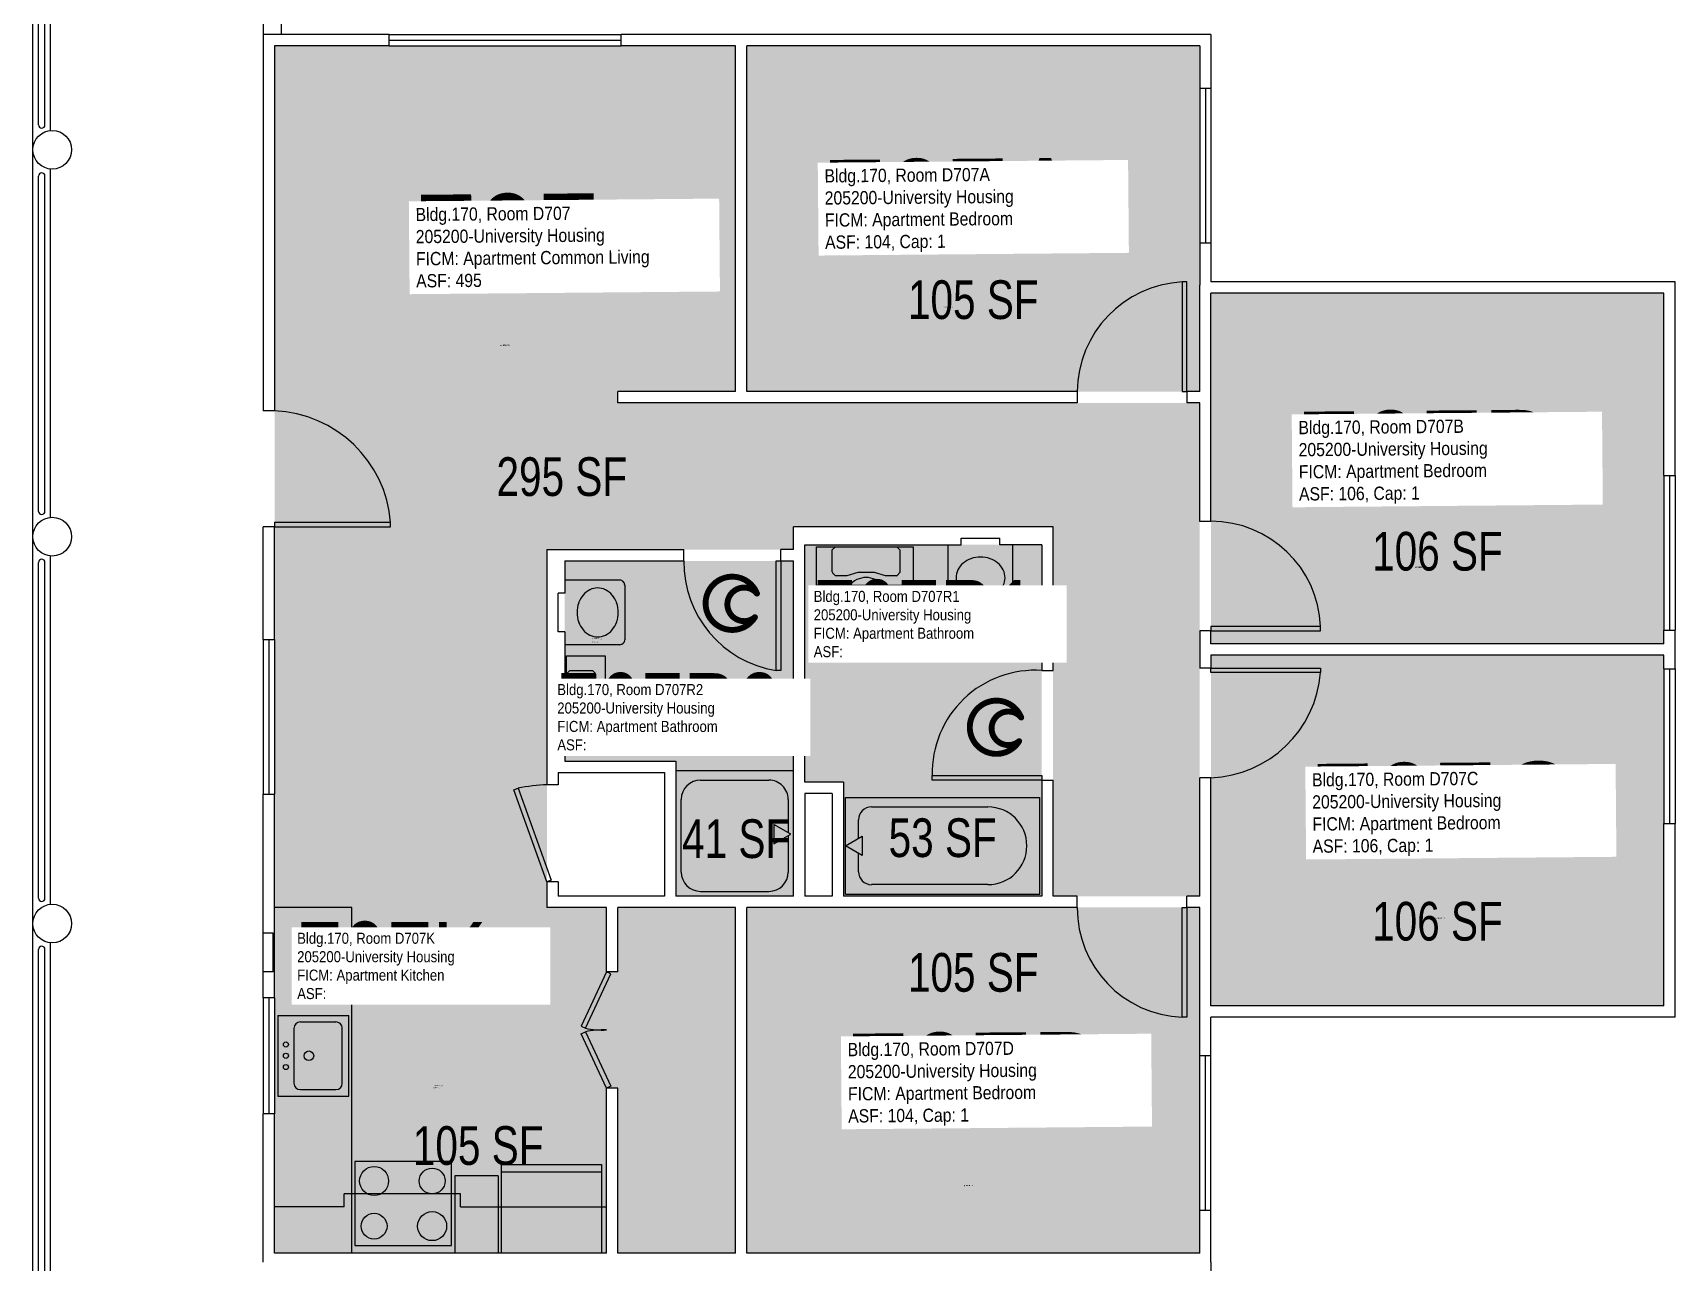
# Model space of a CAD drawing. Header units: inches. Extents: x -90 to 1915, y -86 to 2058.
# Drawn here: x 1357 to 1866, y 1183 to 1565 of the extents above; entities that cross this region are included whole.
import ezdxf
from ezdxf.enums import TextEntityAlignment as Align

# ---------------------------------------------------------------- set-up
doc = ezdxf.new("R2010")
doc.units = ezdxf.units.IN
doc.header["$LTSCALE"] = 10
doc.header["$MEASUREMENT"] = 0
doc.layers.get('0').update_dxf_attribs({"linetype": 'CONTINUOUS'})
for name, color, linetype in [('A-COLS', 5, 'CONTINUOUS'), ('A-DOOR', 2, 'CONTINUOUS'), ('A-FLOR', 3, 'CONTINUOUS'), ('A-GLAZ', 1, 'CONTINUOUS'), ('A-IDEN-ICON', 4, 'CONTINUOUS'), ('A-IDEN-RNUM', 7, 'CONTINUOUS'), ('A-IDEN-SNUM', 4, 'CONTINUOUS'), ('A-IDEN-VNUM', 4, 'CONTINUOUS'), ('A-WALL', 5, 'CONTINUOUS'), ('AREA-TEXT', 3, 'CONTINUOUS'), ('P-SANR-FIXT', 2, 'CONTINUOUS'), ('Rooms-Category-Color', 7, 'CONTINUOUS'), ('Rooms-College-Color', 7, 'CONTINUOUS'), ('Rooms-Department-Color', 7, 'CONTINUOUS'), ('Rooms-Division-Color', 7, 'CONTINUOUS'), ('Rooms-Information', 7, 'CONTINUOUS')]:
    doc.layers.add(name, color=color, linetype=linetype)
doc.styles.add('CP_AREA', font='arial.ttf', dxfattribs={"height": 15})
doc.styles.add('CP_ROOMSNUMBER', font='arial.ttf', dxfattribs={"height": 1})
doc.styles.add('CP_ROOMVNUMBER', font='arial.ttf', dxfattribs={"width": 0.85, "height": 0.075})

# ---------------------------------------------------------------- blocks, each defined once
blk = doc.blocks.new('CPBATH')
at = {"color": 0, "linetype": 'ByBlock', "const_width": 0.0127}
for points in [[(0.0571, 0.0168, 0.861492), (-0.0551, 0, 1)], [(0.0571, 0.0168, 0.729002), (-0.0084, -0.0042, 1)], [(-0.0551, 0, 0.726902), (0.0487, -0.0337, 1)], [(-0.0084, -0.0042, 0.609468), (0.0487, -0.0337, 1)]]:
    blk.add_lwpolyline(points, format="xyb", dxfattribs=at)
at = {"color": 0, "linetype": 'ByBlock', "const_width": 0.00637}
for points in [[(0.0544, 0.0152, 1), (0.0599, 0.0184, 1)], [(0.0459, -0.0353, 1), (0.0515, -0.0321, 1)]]:
    blk.add_lwpolyline(points, format="xyb", close=True, dxfattribs=at)

msp = doc.modelspace()

# ---------------------------------------------------------------- hatches: boundary and pattern name
at = {"layer": 'Rooms-Category-Color', "true_color": 0x728ef3}
for points in [[(1718.77, 1296.8), (1718.77, 1449.8), (1538.27, 1449.8), (1538.27, 1453.3), (1574.77, 1453.3), (1574.77, 1560.55), (1431.77, 1560.55), (1431.77, 1293.3), (1516.27, 1293.3), (1516.27, 1404.3), (1592.77, 1404.3), (1592.77, 1411.3), (1673.27, 1411.3), (1673.27, 1296.8)], [(1578.25, 1560.55), (1578.25, 1453.3), (1718.75, 1453.3), (1718.75, 1560.55)], [(1722.25, 1483.81), (1722.25, 1375.06), (1862.75, 1375.06), (1862.75, 1483.81)], [(1669.77, 1296.8), (1669.77, 1405.8), (1596.27, 1405.8), (1596.27, 1332.18), (1608.25, 1332.18), (1608.25, 1296.8)], [(1592.77, 1400.8), (1592.77, 1296.8), (1556.25, 1296.8), (1556.25, 1338.68), (1521.75, 1338.68), (1521.77, 1400.8)], [(1722.25, 1371.56), (1722.25, 1262.81), (1862.75, 1262.81), (1862.75, 1371.56)], [(1534.77, 1293.3), (1431.77, 1293.3), (1431.77, 1186.05), (1534.77, 1186.05), (1534.75, 1237.3), (1538.27, 1237.3), (1538.27, 1186.05), (1574.77, 1186.05), (1574.77, 1293.3), (1538.25, 1293.3), (1538.27, 1273.3), (1534.77, 1273.3)], [(1578.25, 1293.3), (1578.25, 1186.05), (1718.75, 1186.05), (1718.75, 1293.3)]]:
    msp.add_hatch(color=171, dxfattribs=at).paths.add_polyline_path(points)
at = {"layer": 'Rooms-College-Color', "true_color": 0xadadad}
for points in [[(1718.77, 1296.8), (1718.77, 1449.8), (1538.27, 1449.8), (1538.27, 1453.3), (1574.77, 1453.3), (1574.77, 1560.55), (1431.77, 1560.55), (1431.77, 1293.3), (1516.27, 1293.3), (1516.27, 1404.3), (1592.77, 1404.3), (1592.77, 1411.3), (1673.27, 1411.3), (1673.27, 1296.8)], [(1578.25, 1560.55), (1578.25, 1453.3), (1718.75, 1453.3), (1718.75, 1560.55)], [(1722.25, 1483.81), (1722.25, 1375.06), (1862.75, 1375.06), (1862.75, 1483.81)], [(1669.77, 1296.8), (1669.77, 1405.8), (1596.27, 1405.8), (1596.27, 1332.18), (1608.25, 1332.18), (1608.25, 1296.8)], [(1592.77, 1400.8), (1592.77, 1296.8), (1556.25, 1296.8), (1556.25, 1338.68), (1521.75, 1338.68), (1521.77, 1400.8)], [(1722.25, 1371.56), (1722.25, 1262.81), (1862.75, 1262.81), (1862.75, 1371.56)], [(1534.77, 1293.3), (1431.77, 1293.3), (1431.77, 1186.05), (1534.77, 1186.05), (1534.75, 1237.3), (1538.27, 1237.3), (1538.27, 1186.05), (1574.77, 1186.05), (1574.77, 1293.3), (1538.25, 1293.3), (1538.27, 1273.3), (1534.77, 1273.3)], [(1578.25, 1293.3), (1578.25, 1186.05), (1718.75, 1186.05), (1718.75, 1293.3)]]:
    msp.add_hatch(color=253, dxfattribs=at).paths.add_polyline_path(points)
at = {"layer": 'Rooms-Department-Color', "true_color": 0x604aed}
for points in [[(1718.77, 1296.8), (1718.77, 1449.8), (1538.27, 1449.8), (1538.27, 1453.3), (1574.77, 1453.3), (1574.77, 1560.55), (1431.77, 1560.55), (1431.77, 1293.3), (1516.27, 1293.3), (1516.27, 1404.3), (1592.77, 1404.3), (1592.77, 1411.3), (1673.27, 1411.3), (1673.27, 1296.8)], [(1578.25, 1560.55), (1578.25, 1453.3), (1718.75, 1453.3), (1718.75, 1560.55)], [(1722.25, 1483.81), (1722.25, 1375.06), (1862.75, 1375.06), (1862.75, 1483.81)], [(1669.77, 1296.8), (1669.77, 1405.8), (1596.27, 1405.8), (1596.27, 1332.18), (1608.25, 1332.18), (1608.25, 1296.8)], [(1592.77, 1400.8), (1592.77, 1296.8), (1556.25, 1296.8), (1556.25, 1338.68), (1521.75, 1338.68), (1521.77, 1400.8)], [(1722.25, 1371.56), (1722.25, 1262.81), (1862.75, 1262.81), (1862.75, 1371.56)], [(1534.77, 1293.3), (1431.77, 1293.3), (1431.77, 1186.05), (1534.77, 1186.05), (1534.75, 1237.3), (1538.27, 1237.3), (1538.27, 1186.05), (1574.77, 1186.05), (1574.77, 1293.3), (1538.25, 1293.3), (1538.27, 1273.3), (1534.77, 1273.3)], [(1578.25, 1293.3), (1578.25, 1186.05), (1718.75, 1186.05), (1718.75, 1293.3)]]:
    msp.add_hatch(color=173, dxfattribs=at).paths.add_polyline_path(points)
at = {"layer": 'Rooms-Division-Color', "true_color": 0x604aed}
for points in [[(1718.77, 1296.8), (1718.77, 1449.8), (1538.27, 1449.8), (1538.27, 1453.3), (1574.77, 1453.3), (1574.77, 1560.55), (1431.77, 1560.55), (1431.77, 1293.3), (1516.27, 1293.3), (1516.27, 1404.3), (1592.77, 1404.3), (1592.77, 1411.3), (1673.27, 1411.3), (1673.27, 1296.8)], [(1578.25, 1560.55), (1578.25, 1453.3), (1718.75, 1453.3), (1718.75, 1560.55)], [(1722.25, 1483.81), (1722.25, 1375.06), (1862.75, 1375.06), (1862.75, 1483.81)], [(1669.77, 1296.8), (1669.77, 1405.8), (1596.27, 1405.8), (1596.27, 1332.18), (1608.25, 1332.18), (1608.25, 1296.8)], [(1592.77, 1400.8), (1592.77, 1296.8), (1556.25, 1296.8), (1556.25, 1338.68), (1521.75, 1338.68), (1521.77, 1400.8)], [(1722.25, 1371.56), (1722.25, 1262.81), (1862.75, 1262.81), (1862.75, 1371.56)], [(1534.77, 1293.3), (1431.77, 1293.3), (1431.77, 1186.05), (1534.77, 1186.05), (1534.75, 1237.3), (1538.27, 1237.3), (1538.27, 1186.05), (1574.77, 1186.05), (1574.77, 1293.3), (1538.25, 1293.3), (1538.27, 1273.3), (1534.77, 1273.3)], [(1578.25, 1293.3), (1578.25, 1186.05), (1718.75, 1186.05), (1718.75, 1293.3)]]:
    msp.add_hatch(color=173, dxfattribs=at).paths.add_polyline_path(points)

# ---------------------------------------------------------------- linework, layer by layer
at = {"layer": 'A-COLS'}
for centre in [(1362.75, 1528.3, 0), (1362.75, 1408.3, 0), (1362.75, 1288.3, 0)]:
    msp.add_circle(centre, 6, dxfattribs=at)
at = {"layer": 'A-DOOR'}
for p, q in [((1713.33, 1487.3), (1713.33, 1453.3)), ((1714.75, 1487.3), (1713.33, 1487.3)), ((1714.75, 1453.3), (1714.75, 1487.3)), ((1713.33, 1453.3), (1714.75, 1453.3)), ((1467.75, 1412.72), (1431.75, 1412.72)), ((1431.75, 1412.72), (1431.75, 1411.3)), ((1467.75, 1411.3), (1467.75, 1412.72)), ((1431.75, 1411.3), (1467.75, 1411.3)), ((1587.33, 1366.8), (1587.33, 1400.8)), ((1587.33, 1400.8), (1588.75, 1400.8)), ((1588.75, 1400.8), (1588.75, 1366.8)), ((1756.25, 1380.47), (1722.25, 1380.47)), ((1722.25, 1380.47), (1722.25, 1379.05)), ((1722.25, 1379.05), (1756.25, 1379.06)), ((1756.25, 1379.06), (1756.25, 1380.47)), ((1588.75, 1366.8), (1587.33, 1366.8)), ((1722.25, 1367.55), (1756.25, 1367.56)), ((1722.25, 1366.14), (1722.25, 1367.55)), ((1756.25, 1366.14), (1722.25, 1366.14)), ((1756.25, 1367.56), (1756.25, 1366.14)), ((1505.95, 1329.78), (1507.28, 1330.26)), ((1507.28, 1330.26), (1517.58, 1301.78)), ((1635.75, 1334.22), (1669.75, 1334.22)), ((1635.75, 1332.8), (1635.75, 1334.22)), ((1669.75, 1332.8), (1635.75, 1332.8)), ((1669.75, 1334.22), (1669.75, 1332.8)), ((1516.25, 1301.3), (1505.95, 1329.78)), ((1517.58, 1301.78), (1516.25, 1301.3)), ((1713.34, 1259.3), (1713.33, 1293.3)), ((1713.33, 1293.3), (1714.75, 1293.3)), ((1714.75, 1293.3), (1714.75, 1259.3)), ((1534.75, 1273.3), (1526.87, 1256.46)), ((1528.15, 1255.86), (1536.03, 1272.7)), ((1536.03, 1272.7), (1534.75, 1273.3)), ((1714.75, 1259.3), (1713.34, 1259.3)), ((1526.87, 1256.46), (1528.15, 1255.86)), ((1526.87, 1254.15), (1528.15, 1254.75)), ((1534.75, 1237.3), (1526.87, 1254.15)), ((1528.15, 1254.75), (1536.03, 1237.9)), ((1536.03, 1237.9), (1534.75, 1237.3))]:
    msp.add_line(p, q, dxfattribs=at)
for centre, radius, start, end in [((1715.13, 1452.97), 34.38, 92.9973, 179.4426), ((1430.27, 1409.73), 37.6, 4.553, 87.7487), ((1722.3, 1379.08), 33.98, 2.3561, 90.0837), ((1592.6, 1400.24), 33.85, 179.0563, 261.0524), ((1667.63, 1334.99), 31.88, 86.1802, 181.3841), ((1720.93, 1368.96), 35.43, 272.1356, 355.4287), ((1517.18, 1284.77), 46.56, 91.1377, 102.2708), ((1714.52, 1293.05), 33.77, 179.5683, 267.9961), ((1533.59, 1280.98), 25.7, 257.7961, 272.6014), ((1533.59, 1229.63), 25.7, 87.4007, 102.2059)]:
    msp.add_arc(centre, radius, start, end, dxfattribs=at)
at = {"layer": 'A-FLOR'}
for p, q in [((1358.5, 1536.02), (1358.49, 1656.8)), ((1360.5, 1536.01), (1360.49, 1656.8)), ((1358.5, 1416.15), (1358.5, 1520.15)), ((1360.5, 1416.15), (1360.5, 1520.16)), ((1358.5, 1296.15), (1358.5, 1400.28)), ((1360.5, 1296.15), (1360.5, 1400.28)), ((1358.5, 1176.15), (1358.5, 1280.28)), ((1360.5, 1176.15), (1360.5, 1280.28))]:
    msp.add_line(p, q, dxfattribs=at)
at = {"layer": 'A-FLOR', "extrusion": (-3.39441e-09, 0.000187714, 1)}
for centre, start, end in [((1359.5, 1536.02, 0.29), 180.001, 0.001), ((1359.5, 1520.15, 0.29), 0.001, 180.001), ((1359.5, 1416.15, 0.27), 180.001, 0.001), ((1359.5, 1400.28, 0.26), 0.001, 180.001), ((1359.5, 1296.15, 0.24), 180.001, 0.001), ((1359.5, 1280.28, 0.24), 0.001, 180.001)]:
    msp.add_arc(centre, 1, start, end, dxfattribs=at)
at = {"layer": 'A-GLAZ'}
for p, q in [((1467.25, 1564.05), (1539.25, 1564.05)), ((1467.25, 1562.3), (1539.25, 1562.3)), ((1467.25, 1560.55), (1539.25, 1560.55)), ((1718.75, 1547.3), (1718.75, 1499.3)), ((1720.5, 1547.3), (1720.5, 1499.3)), ((1722.25, 1547.3), (1722.25, 1499.3)), ((1862.75, 1427.31), (1862.75, 1379.31)), ((1864.5, 1427.31), (1864.5, 1379.31)), ((1866.25, 1427.31), (1866.25, 1379.31)), ((1428.25, 1376.42), (1428.25, 1328.42)), ((1430, 1376.42), (1430, 1328.42)), ((1431.75, 1376.42), (1431.75, 1328.42)), ((1862.75, 1367.31), (1862.75, 1319.31)), ((1864.5, 1367.31), (1864.5, 1319.31)), ((1866.25, 1367.31), (1866.25, 1319.31)), ((1428.25, 1265.3), (1428.25, 1229.3)), ((1430, 1265.3), (1430, 1229.3)), ((1431.75, 1265.3), (1431.75, 1229.3)), ((1718.75, 1199.3), (1718.75, 1247.3)), ((1720.5, 1199.3), (1720.5, 1247.3)), ((1722.25, 1199.3), (1722.25, 1247.3))]:
    msp.add_line(p, q, dxfattribs=at)
at = {"layer": 'A-WALL'}
for p, q in [((1356.75, 1528.51), (1356.74, 1659.8)), ((1362.25, 1534.28), (1362.24, 1659.8)), ((1428.24, 1659.8), (1428.25, 1564.05)), ((1433.74, 1659.8), (1433.75, 1564.05)), ((1467.25, 1564.05), (1428.25, 1564.05)), ((1428.25, 1564.05), (1428.25, 1447.3)), ((1467.25, 1560.55), (1431.75, 1560.55)), ((1431.75, 1560.55), (1431.75, 1447.3)), ((1467.25, 1560.55), (1467.25, 1564.05)), ((1722.25, 1564.06), (1539.25, 1564.05)), ((1539.25, 1560.55), (1539.25, 1564.05)), ((1574.75, 1560.55), (1539.25, 1560.55)), ((1574.75, 1453.3), (1574.75, 1560.55)), ((1718.75, 1560.55), (1578.25, 1560.55)), ((1578.25, 1453.3), (1578.25, 1560.55)), ((1718.75, 1560.55), (1718.75, 1547.3)), ((1722.25, 1564.06), (1722.25, 1547.3)), ((1722.25, 1547.3), (1718.75, 1547.3)), ((1356.75, 1408.55), (1356.75, 1528.51)), ((1362.25, 1414.28), (1362.25, 1522.32)), ((1722.25, 1499.3), (1718.75, 1499.3)), ((1718.75, 1499.3), (1718.75, 1486.3)), ((1722.25, 1499.3), (1722.25, 1487.31)), ((1718.75, 1453.3), (1718.75, 1486.3)), ((1866.25, 1487.31), (1722.25, 1487.31)), ((1862.75, 1483.81), (1722.25, 1483.81)), ((1722.25, 1413.05), (1722.25, 1483.81)), ((1862.75, 1427.31), (1862.75, 1483.81)), ((1866.25, 1427.31), (1866.25, 1487.31)), ((1574.75, 1453.3), (1538.25, 1453.3)), ((1538.25, 1449.8), (1538.25, 1453.3)), ((1680.75, 1453.3), (1578.25, 1453.3)), ((1680.75, 1453.3), (1680.75, 1449.8)), ((1718.75, 1453.3), (1714.75, 1453.3)), ((1714.75, 1453.3), (1714.75, 1449.8)), ((1431.75, 1447.3), (1428.25, 1447.3)), ((1680.75, 1449.8), (1538.25, 1449.8)), ((1718.75, 1449.8), (1714.75, 1449.8)), ((1718.75, 1413.05), (1718.75, 1449.8)), ((1862.75, 1427.31), (1866.25, 1427.31)), ((1722.25, 1413.05), (1718.75, 1413.05)), ((1356.75, 1168.57), (1356.75, 1408.55)), ((1431.75, 1411.3), (1428.25, 1411.3)), ((1428.25, 1376.42), (1428.25, 1411.3)), ((1431.75, 1376.42), (1431.75, 1411.3)), ((1592.75, 1404.3), (1592.75, 1411.3)), ((1673.25, 1411.3), (1592.75, 1411.3)), ((1644.75, 1405.8), (1644.75, 1407.8)), ((1644.75, 1407.8), (1656.75, 1407.8)), ((1656.75, 1405.8), (1656.75, 1407.8)), ((1673.25, 1366.8), (1673.25, 1411.3)), ((1362.25, 1294.28), (1362.25, 1402.24)), ((1516.25, 1404.3), (1516.25, 1331.3)), ((1516.25, 1404.3), (1558.75, 1404.3)), ((1558.75, 1400.8), (1558.75, 1404.3)), ((1592.75, 1404.3), (1588.75, 1404.3)), ((1588.75, 1400.8), (1588.75, 1404.3)), ((1596.25, 1405.8), (1644.75, 1405.8)), ((1596.25, 1332.18), (1596.25, 1405.8)), ((1669.75, 1405.8), (1656.75, 1405.8)), ((1669.75, 1405.8), (1669.75, 1366.8)), ((1521.75, 1400.8), (1521.75, 1390.8)), ((1521.75, 1400.8), (1558.75, 1400.8)), ((1588.75, 1400.8), (1592.75, 1400.8)), ((1592.75, 1296.8), (1592.75, 1400.8)), ((1521.75, 1390.8), (1519.75, 1390.8)), ((1519.75, 1378.8), (1519.75, 1390.8)), ((1428.25, 1376.42), (1431.75, 1376.42)), ((1521.75, 1378.8), (1519.75, 1378.8)), ((1521.75, 1378.8), (1521.75, 1338.68)), ((1722.25, 1379.05), (1718.75, 1379.05)), ((1718.75, 1379.05), (1718.75, 1367.55)), ((1722.25, 1375.06), (1722.25, 1379.05)), ((1862.75, 1375.06), (1862.75, 1379.31)), ((1862.75, 1379.31), (1866.25, 1379.31)), ((1866.25, 1367.31), (1866.25, 1379.31)), ((1862.75, 1375.06), (1722.25, 1375.06)), ((1722.25, 1371.56), (1722.25, 1367.55)), ((1862.75, 1371.56), (1722.25, 1371.56)), ((1862.75, 1367.31), (1862.75, 1371.56)), ((1669.75, 1366.8), (1673.25, 1366.8)), ((1722.25, 1367.55), (1718.75, 1367.55)), ((1862.75, 1367.31), (1866.25, 1367.31)), ((1519.75, 1335.18), (1519.75, 1331.3)), ((1519.75, 1335.18), (1552.75, 1335.18)), ((1521.75, 1338.68), (1556.25, 1338.68)), ((1552.75, 1335.18), (1552.75, 1296.8)), ((1556.25, 1338.68), (1556.25, 1296.8)), ((1519.75, 1331.3), (1516.25, 1331.3)), ((1608.25, 1332.18), (1596.25, 1332.18)), ((1608.25, 1332.18), (1608.25, 1296.8)), ((1669.75, 1332.8), (1673.25, 1332.8)), ((1669.75, 1332.8), (1669.75, 1296.8)), ((1673.25, 1296.8), (1673.25, 1332.8)), ((1722.25, 1333.55), (1718.75, 1333.55)), ((1718.75, 1296.8), (1718.75, 1333.55)), ((1722.25, 1262.81), (1722.25, 1333.55)), ((1428.25, 1285.3), (1428.25, 1328.42)), ((1428.25, 1328.42), (1431.75, 1328.42)), ((1431.75, 1293.3), (1431.75, 1328.42)), ((1596.25, 1328.68), (1596.25, 1296.8)), ((1604.75, 1328.68), (1596.25, 1328.68)), ((1604.75, 1328.68), (1604.75, 1296.8)), ((1862.75, 1262.81), (1862.75, 1319.31)), ((1862.75, 1319.31), (1866.25, 1319.31)), ((1866.25, 1259.31), (1866.25, 1319.31)), ((1516.25, 1301.3), (1516.25, 1293.3)), ((1519.75, 1301.3), (1516.25, 1301.3)), ((1519.75, 1301.3), (1519.75, 1296.8)), ((1552.75, 1296.8), (1519.75, 1296.8)), ((1592.75, 1296.8), (1556.25, 1296.8)), ((1604.75, 1296.8), (1596.25, 1296.8)), ((1669.75, 1296.8), (1608.25, 1296.8)), ((1680.75, 1296.8), (1673.25, 1296.8)), ((1680.75, 1293.3), (1680.75, 1296.8)), ((1714.75, 1293.3), (1714.75, 1296.8)), ((1718.75, 1296.8), (1714.75, 1296.8)), ((1431.75, 1265.3), (1431.75, 1293.3)), ((1534.75, 1293.3), (1516.25, 1293.3)), ((1534.75, 1273.3), (1534.75, 1293.3)), ((1574.75, 1293.3), (1538.25, 1293.3)), ((1538.25, 1273.3), (1538.25, 1293.3)), ((1574.75, 1186.05), (1574.75, 1293.3)), ((1578.25, 1186.05), (1578.25, 1293.3)), ((1680.75, 1293.3), (1578.25, 1293.3)), ((1718.75, 1293.3), (1714.75, 1293.3)), ((1718.75, 1258.3), (1718.75, 1293.3)), ((1428.25, 1273.3), (1428.25, 1285.3)), ((1431.25, 1285.3), (1428.25, 1285.3)), ((1431.25, 1273.3), (1431.25, 1285.3)), ((1362.25, 1174.2), (1362.25, 1282.24)), ((1431.25, 1273.3), (1428.25, 1273.3)), ((1428.25, 1265.3), (1428.25, 1273.3)), ((1538.25, 1273.3), (1534.75, 1273.3)), ((1431.75, 1265.3), (1428.25, 1265.3)), ((1718.75, 1247.3), (1718.75, 1260.3)), ((1862.75, 1262.81), (1722.25, 1262.81)), ((1722.25, 1247.3), (1722.25, 1259.31)), ((1866.25, 1259.31), (1722.25, 1259.31)), ((1722.25, 1247.3), (1718.75, 1247.3)), ((1538.25, 1237.3), (1534.75, 1237.3)), ((1534.75, 1186.05), (1534.75, 1237.3)), ((1538.25, 1186.05), (1538.25, 1237.3)), ((1431.75, 1229.3), (1428.25, 1229.3)), ((1428.25, 1183.3), (1428.25, 1229.3)), ((1431.75, 1186.05), (1431.75, 1229.3)), ((1722.25, 1199.3), (1718.75, 1199.3)), ((1718.75, 1186.05), (1718.75, 1199.3)), ((1722.25, 1183.31), (1722.25, 1199.3)), ((1534.75, 1186.05), (1431.75, 1186.05)), ((1574.75, 1186.05), (1538.25, 1186.05)), ((1718.75, 1186.05), (1578.25, 1186.05)), ((1722.25, 1183.31), (1722.25, 1161.31))]:
    msp.add_line(p, q, dxfattribs=at)
at = {"layer": 'P-SANR-FIXT'}
for p, q in [((1599.87, 1405.18), (1629.87, 1405.18)), ((1599.87, 1393.18), (1599.87, 1405.18)), ((1604.75, 1404.18), (1605.75, 1405.18)), ((1604.75, 1397.35), (1604.75, 1404.18)), ((1605.75, 1405.18), (1624.75, 1405.18)), ((1624.75, 1405.18), (1625.75, 1404.18)), ((1625.75, 1404.18), (1625.75, 1397.18)), ((1629.87, 1405.18), (1629.87, 1393.18)), ((1640.75, 1388.68), (1640.75, 1405.8)), ((1660.75, 1388.68), (1660.75, 1405.8)), ((1605.75, 1396.18), (1604.87, 1397.06)), ((1609.25, 1396.18), (1605.75, 1396.18)), ((1612.69, 1397.16), (1609.25, 1396.18)), ((1617.69, 1397.18), (1612.81, 1397.18)), ((1621.25, 1396.18), (1617.81, 1397.16)), ((1624.58, 1396.18), (1621.25, 1396.18)), ((1625.75, 1397.18), (1624.87, 1396.3)), ((1538.87, 1394.8), (1521.75, 1394.8)), ((1540.37, 1393.3), (1540.37, 1376.3)), ((1629.87, 1393.18), (1599.87, 1393.18)), ((1659.25, 1387.18), (1642.25, 1387.18)), ((1538.87, 1374.8), (1521.75, 1374.8)), ((1522.35, 1371.3), (1534.35, 1371.3)), ((1522.35, 1341.3), (1522.35, 1371.3)), ((1534.35, 1371.3), (1534.35, 1341.3)), ((1522.35, 1365.8), (1523.35, 1366.8)), ((1522.35, 1346.8), (1522.35, 1365.8)), ((1523.35, 1366.8), (1530.35, 1366.8)), ((1530.35, 1366.8), (1531.23, 1365.92)), ((1531.35, 1365.63), (1531.35, 1362.3)), ((1531.35, 1362.3), (1530.35, 1358.8)), ((1530.35, 1358.8), (1530.35, 1353.86)), ((1530.37, 1353.75), (1531.35, 1350.3)), ((1531.35, 1350.3), (1531.35, 1346.8)), ((1523.35, 1345.8), (1522.35, 1346.8)), ((1530.35, 1345.8), (1523.35, 1345.8)), ((1531.35, 1346.8), (1530.35, 1345.8)), ((1534.35, 1341.3), (1522.35, 1341.3)), ((1592.75, 1335.68), (1556.25, 1335.68)), ((1563.91, 1332.8), (1585.09, 1332.8)), ((1557.91, 1304.3), (1557.91, 1326.8)), ((1591.09, 1326.8), (1591.09, 1316.5)), ((1608.88, 1297.43), (1608.88, 1327.43)), ((1608.88, 1327.43), (1669.13, 1327.43)), ((1669.13, 1297.43), (1669.13, 1327.43)), ((1612.89, 1314.75), (1612.89, 1320.46)), ((1616.91, 1324.48), (1653.06, 1324.48)), ((1591.85, 1316.05), (1586.66, 1319.05)), ((1586.66, 1319.05), (1586.66, 1313.05)), ((1586.66, 1313.05), (1591.85, 1316.05)), ((1591.09, 1315.61), (1591.09, 1304.3)), ((1608.88, 1312.43), (1614.07, 1315.43)), ((1614.07, 1315.43), (1614.07, 1309.43)), ((1614.07, 1309.43), (1608.88, 1312.43)), ((1612.89, 1304.39), (1612.89, 1310.11)), ((1653.06, 1300.38), (1616.91, 1300.38)), ((1563.91, 1298.3), (1585.09, 1298.3)), ((1608.88, 1297.43), (1669.13, 1297.43)), ((1455.75, 1293.3), (1431.75, 1293.3)), ((1455.75, 1186.05), (1455.75, 1293.3)), ((1432.75, 1259.8), (1432.75, 1234.8)), ((1432.75, 1259.8), (1454.75, 1259.8)), ((1454.75, 1234.8), (1454.75, 1259.8)), ((1437.75, 1255.8), (1437.75, 1238.8)), ((1439.75, 1257.8), (1450.75, 1257.8)), ((1452.75, 1238.8), (1452.75, 1255.8)), ((1432.75, 1234.8), (1454.75, 1234.8)), ((1439.75, 1236.8), (1450.75, 1236.8)), ((1486.62, 1214.47), (1456.62, 1214.47)), ((1456.62, 1214.47), (1456.62, 1188.47)), ((1486.62, 1188.47), (1486.62, 1214.47)), ((1502.13, 1186.05), (1502.13, 1213.55)), ((1502.13, 1213.55), (1533.13, 1213.55)), ((1533.13, 1213.55), (1533.13, 1186.05)), ((1501.13, 1210.05), (1487.62, 1210.05)), ((1487.62, 1210.05), (1487.62, 1186.05)), ((1501.13, 1210.05), (1501.13, 1186.05)), ((1502.13, 1211.3), (1533.13, 1211.3)), ((1453.38, 1200.47), (1453.38, 1204.47)), ((1489.38, 1204.47), (1453.38, 1204.47)), ((1489.38, 1200.47), (1489.38, 1204.47)), ((1453.38, 1200.47), (1431.75, 1200.46)), ((1489.38, 1200.47), (1534.75, 1200.47)), ((1456.62, 1188.47), (1486.62, 1188.47)), ((1533.13, 1186.05), (1502.13, 1186.05))]:
    msp.add_line(p, q, dxfattribs=at)
for centre, radius in [((1435.25, 1250.8), 0.791), ((1442.38, 1247.3), 1.5), ((1435.25, 1247.3), 0.791), ((1435.25, 1243.8), 0.791), ((1462.62, 1208.47), 4.5), ((1480.62, 1208.47), 4), ((1462.62, 1194.47), 4), ((1480.62, 1194.47), 4.5)]:
    msp.add_circle(centre, radius, dxfattribs=at)
for centre, radius, start, end in [((1650.31, 1394.25), 7.65, 109.2304, 130.1019), ((1650.75, 1392.98), 9, 90.001, 109.2304), ((1650.75, 1392.98), 9, 70.7717, 90.001), ((1651.19, 1394.25), 7.65, 49.9001, 70.7717), ((1605.17, 1397.35), 0.418, 180.001, 225.001), ((1612.81, 1396.76), 0.418, 90.001, 105.9464), ((1617.69, 1396.76), 0.418, 74.0556, 90.001), ((1624.58, 1396.6), 0.418, 270.001, 315.001), ((1648.57, 1395.58), 5.42, 153.8095, 180.001), ((1649.62, 1395.06), 6.59, 130.1019, 153.8095), ((1651.88, 1395.06), 6.59, 26.1926, 49.9001), ((1652.93, 1395.58), 5.42, 0.001, 26.1926), ((1532.49, 1385.93), 6.59, 116.1926, 139.9001), ((1531.97, 1386.98), 5.42, 90.001, 116.1926), ((1531.97, 1386.98), 5.42, 63.8095, 90.001), ((1531.46, 1385.93), 6.59, 40.1019, 63.8095), ((1538.87, 1393.3), 1.5, 0.001, 90.001), ((1617.08, 1387.01), 9.33, 140.5286, 161.1657), ((1615.96, 1387.93), 7.89, 116.7022, 140.5286), ((1615.25, 1389.34), 6.3, 90.001, 116.7022), ((1615.25, 1389.34), 6.3, 63.2998, 90.001), ((1614.54, 1387.93), 7.89, 39.4735, 63.2998), ((1613.42, 1387.01), 9.33, 18.8364, 39.4735), ((1648.57, 1395.58), 5.42, 180.001, 206.1926), ((1649.62, 1396.1), 6.59, 206.1926, 229.9001), ((1650.31, 1396.91), 7.65, 229.9001, 250.7717), ((1651.19, 1396.91), 7.65, 289.2304, 310.1019), ((1651.88, 1396.1), 6.59, 310.1019, 333.8095), ((1652.93, 1395.58), 5.42, 333.8095, 0.001), ((1534.58, 1384.8), 9, 160.7717, 180.001), ((1533.3, 1385.25), 7.65, 139.9001, 160.7717), ((1530.65, 1385.25), 7.65, 19.2304, 40.1019), ((1529.37, 1384.8), 9, 0.001, 19.2304), ((1616.18, 1385.85), 8.55, 176.2256, 198.8364), ((1618.83, 1386.41), 11.18, 161.1657, 180.001), ((1611.67, 1386.41), 11.18, 0.001, 18.8364), ((1611.67, 1386.41), 11.18, 341.1657, 0.001), ((1642.25, 1388.68), 1.5, 180.001, 270.001), ((1650.75, 1398.18), 9, 250.7717, 270.001), ((1650.75, 1398.18), 9, 270.001, 289.2304), ((1659.25, 1388.68), 1.5, 270.001, 0.001), ((1534.58, 1384.8), 9, 180.001, 199.2304), ((1533.3, 1384.36), 7.65, 199.2304, 220.1019), ((1530.65, 1384.36), 7.65, 319.9001, 340.7717), ((1529.37, 1384.8), 9, 340.7717, 0.001), ((1617.78, 1386.4), 10.24, 198.8364, 219.4735), ((1613.42, 1385.82), 9.33, 320.5286, 341.1657), ((1532.49, 1383.68), 6.59, 220.1019, 243.8095), ((1531.97, 1382.62), 5.42, 243.8095, 270.001), ((1531.97, 1382.62), 5.42, 270.001, 296.1926), ((1531.46, 1383.68), 6.59, 296.1926, 319.9001), ((1538.87, 1376.3), 1.5, 270.001, 0.001), ((1615.96, 1384.9), 7.89, 219.4735, 243.2998), ((1615.25, 1383.48), 6.3, 243.2998, 270.001), ((1615.25, 1383.48), 6.3, 270.001, 296.7022), ((1614.54, 1384.9), 7.89, 296.7022, 320.5286), ((1530.93, 1365.63), 0.418, 0.001, 45.001), ((1539.6, 1355.59), 7.89, 129.4735, 153.2998), ((1540.52, 1354.48), 9.33, 108.8364, 129.4735), ((1541.12, 1352.72), 11.18, 90.001, 108.8364), ((1541.12, 1352.72), 11.18, 71.1657, 90.001), ((1541.71, 1354.48), 9.33, 50.5286, 71.1657), ((1542.63, 1355.59), 7.89, 26.7022, 50.5286), ((1538.19, 1356.3), 6.3, 153.2998, 180.001), ((1538.19, 1356.3), 6.3, 180.001, 206.7022), ((1544.05, 1356.3), 6.3, 0.001, 26.7022), ((1544.05, 1356.3), 6.3, 333.2998, 0.001), ((1530.77, 1353.86), 0.418, 180.001, 195.9464), ((1539.6, 1357.01), 7.89, 206.7022, 230.5286), ((1540.52, 1358.13), 9.33, 230.5286, 251.1657), ((1541.13, 1358.83), 10.24, 288.8364, 309.4735), ((1542.63, 1357.01), 7.89, 309.4735, 333.2998), ((1541.12, 1359.88), 11.18, 251.1657, 270.001), ((1541.68, 1357.23), 8.55, 266.2256, 288.8364), ((1563.91, 1326.8), 6, 90.001, 180.001), ((1585.09, 1326.8), 6, 0.001, 90.001), ((1616.91, 1320.46), 4.02, 90.001, 180.001), ((1653.06, 1312.43), 12.05, 270.001, 90.001), ((1616.91, 1304.39), 4.02, 180.001, 270.001), ((1563.91, 1304.3), 6, 180.001, 270.001), ((1585.09, 1304.3), 6, 270.001, 0.001), ((1439.75, 1255.8), 2, 90.001, 180.001), ((1450.75, 1255.8), 2, 0.001, 90.001), ((1439.75, 1238.8), 2, 180.001, 270.001), ((1450.75, 1238.8), 2, 270.001, 0.001)]:
    msp.add_arc(centre, radius, start, end, dxfattribs=at)

# ---------------------------------------------------------------- block references
at = {"layer": 'A-IDEN-ICON', "xscale": 143.9999999956541, "yscale": 143.9999999956541, "zscale": 143.9999999956541, "rotation": 4.419026152600031}
for p in [(1573.39, 1387.61), (1655.36, 1349.17)]:
    msp.add_blockref('CPBATH', p, dxfattribs=at)

# ---------------------------------------------------------------- texts
at = {"layer": 'A-IDEN-RNUM', "style": 'CP_ROOMSNUMBER'}
for s, rotation, p in [('0707-A0', 0.5003, (1639.18, 1479.28)), ('0707-00', 0.5331, (1501.79, 1467.43)), ('0707-B0', 0.5331, (1785.67, 1398.6)), ('0707-R2', 358.9, (1530.31, 1375.43)), ('0707-R1', 358.9, (1623.35, 1377.07)), ('0707-C0', 0.5003, (1791.94, 1289.78)), ('0707-K0', 358.9, (1480.97, 1237.25)), ('0707-D0', 0.5331, (1645.62, 1206.86))]:
    msp.add_text(s, height=0.36, rotation=rotation, dxfattribs=at).set_placement(p)
at = {"layer": 'A-IDEN-SNUM', "style": 'CP_ROOMSNUMBER'}
for s, rotation, p in [('1700D707A0', 0.5003, (1639.18, 1479.28)), ('1700D70700', 0.5331, (1501.79, 1467.43)), ('1700D707B0', 0.5331, (1785.67, 1398.6)), ('1700D707R2', 358.9, (1530.31, 1376.56)), ('1700D707R1', 358.9, (1623.35, 1376.19)), ('1700D707C0', 0.5003, (1791.94, 1289.78)), ('1700D707K0', 358.9, (1480.97, 1237.92)), ('1700D707D0', 0.5331, (1645.62, 1206.86))]:
    msp.add_text(s, height=0.36, rotation=rotation, dxfattribs=at).set_placement(p)
at = {"layer": 'A-IDEN-VNUM', "style": 'CP_ROOMVNUMBER', "width": 0.85}
for s, rotation, p in [('707A', 0.5044, (1602.56, 1496.32)), ('707', 0.5003, (1475.68, 1485.52)), ('707B', 0.5003, (1749.59, 1418.25)), ('707C', 0.5003, (1753.81, 1309.01)), ('707D', 0.5003, (1609.73, 1225.34))]:
    msp.add_text(s, height=28.8, rotation=rotation, dxfattribs=at).set_placement(p)
at = {"layer": 'A-IDEN-VNUM', "style": 'CP_ROOMVNUMBER'}
for s, width, p in [('707R1', 0.7, (1599, 1370.87)), ('707R2', 0.7, (1519.45, 1341.97)), ('707K', 0.75, (1438.75, 1264.84, 0))]:
    msp.add_text(s, height=24, dxfattribs=dict(at, width=width)).set_placement(p)
at = {"layer": 'AREA-TEXT', "style": 'CP_AREA', "width": 0.75}
for s, p in [('105 SF', (1648.5, 1481.81)), ('295 SF', (1520.85, 1426.92)), ('106 SF', (1792.5, 1403.79)), ('41 SF', (1574.94, 1314.64)), ('53 SF', (1639.01, 1314.94)), ('106 SF', (1792.5, 1289.04)), ('105 SF', (1648.5, 1273.17)), ('105 SF', (1494.9, 1219.47))]:
    msp.add_text(s, height=12, dxfattribs=at).set_placement(p, align=Align.MIDDLE_CENTER)

# ---------------------------------------------------------------- next in the draw order: texts
at = {"layer": 'Rooms-Information', "char_height": 4.1143, "width": 92.16, "attachment_point": 7, "style": 'CP_ROOMVNUMBER', "bg_fill": 3, "box_fill_scale": 1.5, "bg_fill_color": 256, "bg_fill_true_color": 13158600, "bg_fill_transparency": 0}
for s, insert, rotation in [('Bldg.170, Room D707A^M^J205200-University Housing^M^JFICM: Apartment Bedroom^M^JASF: 104, Cap: 1', (1602.56, 1496.32), 0.5044), ('Bldg.170, Room D707^M^J205200-University Housing^M^JFICM: Apartment Common Living^M^JASF: 495', (1475.68, 1485.52), 0.5003), ('Bldg.170, Room D707B^M^J205200-University Housing^M^JFICM: Apartment Bedroom^M^JASF: 106, Cap: 1', (1749.59, 1418.25), 0.5003), ('Bldg.170, Room D707C^M^J205200-University Housing^M^JFICM: Apartment Bedroom^M^JASF: 106, Cap: 1', (1753.81, 1309.01), 0.5003), ('Bldg.170, Room D707D^M^J205200-University Housing^M^JFICM: Apartment Bedroom^M^JASF: 104, Cap: 1', (1609.73, 1225.34), 0.5003)]:
    msp.add_mtext(s, dxfattribs=dict(at, insert=insert, rotation=rotation))
at = {"layer": 'Rooms-Information', "char_height": 3.4286, "width": 76.8, "attachment_point": 7, "style": 'CP_ROOMVNUMBER', "bg_fill": 3, "box_fill_scale": 1.5, "bg_fill_color": 256, "bg_fill_true_color": 13158600, "bg_fill_transparency": 0}
for s, insert in [('Bldg.170, Room D707R1^M^J205200-University Housing^M^JFICM: Apartment Bathroom^M^JASF: ', (1599, 1370.87)), ('Bldg.170, Room D707R2^M^J205200-University Housing^M^JFICM: Apartment Bathroom^M^JASF: ', (1519.45, 1341.97)), ('Bldg.170, Room D707K^M^J205200-University Housing^M^JFICM: Apartment Kitchen^M^JASF: ', (1438.75, 1264.84, 0))]:
    msp.add_mtext(s, dxfattribs=dict(at, insert=insert))

doc.saveas('drawing.dxf')
